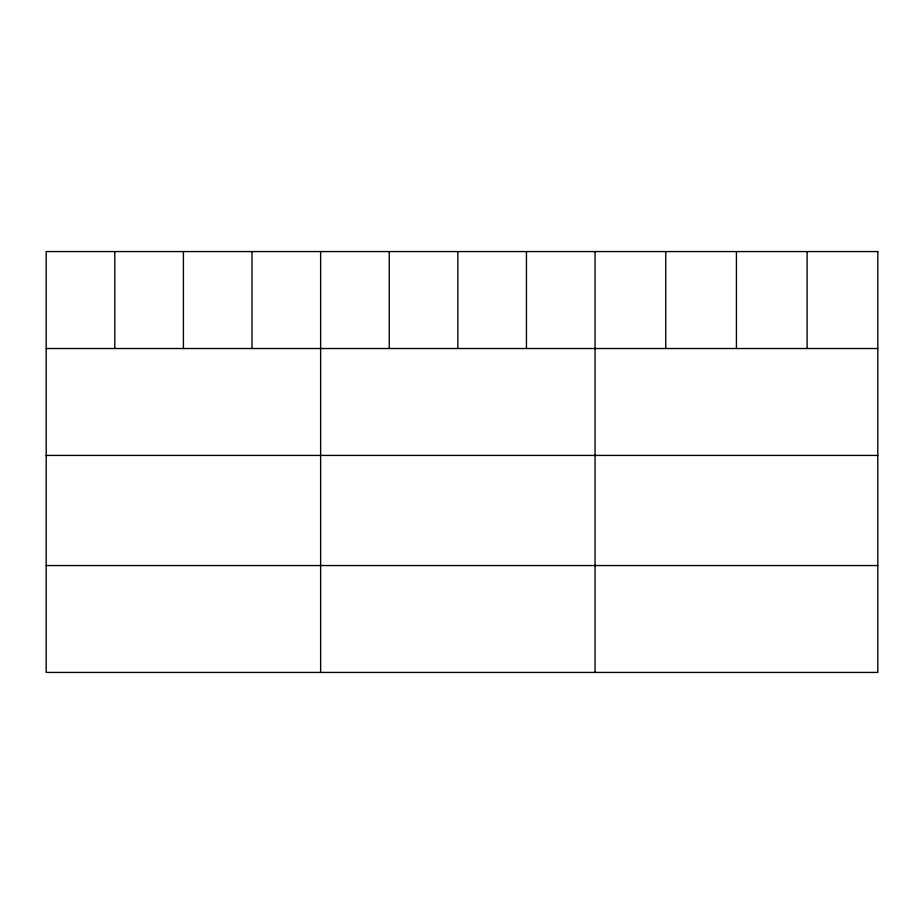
<?xml version="1.0" encoding="UTF-8"?>
<svg xmlns="http://www.w3.org/2000/svg" width="924" height="924" viewBox="0 0 924 924"><rect width="100%" height="100%" fill="white"/><g stroke="black" fill="none" stroke-linecap="round" stroke-linejoin="round"><path stroke-width="1.39" d="M46.2 348.521L877.8 348.521M46.2 455.417L877.8 455.417M46.2 565.546L877.8 565.546M807.114 251.571L807.114 348.521M736.428 251.571L736.428 348.521M665.742 251.571L665.742 348.521M595.056 251.571L595.056 672.429M526.449 251.571L526.449 348.521M457.842 251.571L457.842 348.521M389.235 251.571L389.235 348.521M320.628 251.571L320.628 672.429M252.021 251.571L252.021 348.521M183.414 251.571L183.414 348.521M114.807 251.571L114.807 348.521M877.8 251.571L46.2 251.571L46.2 672.429L877.8 672.429L877.8 251.571"/></g></svg>
